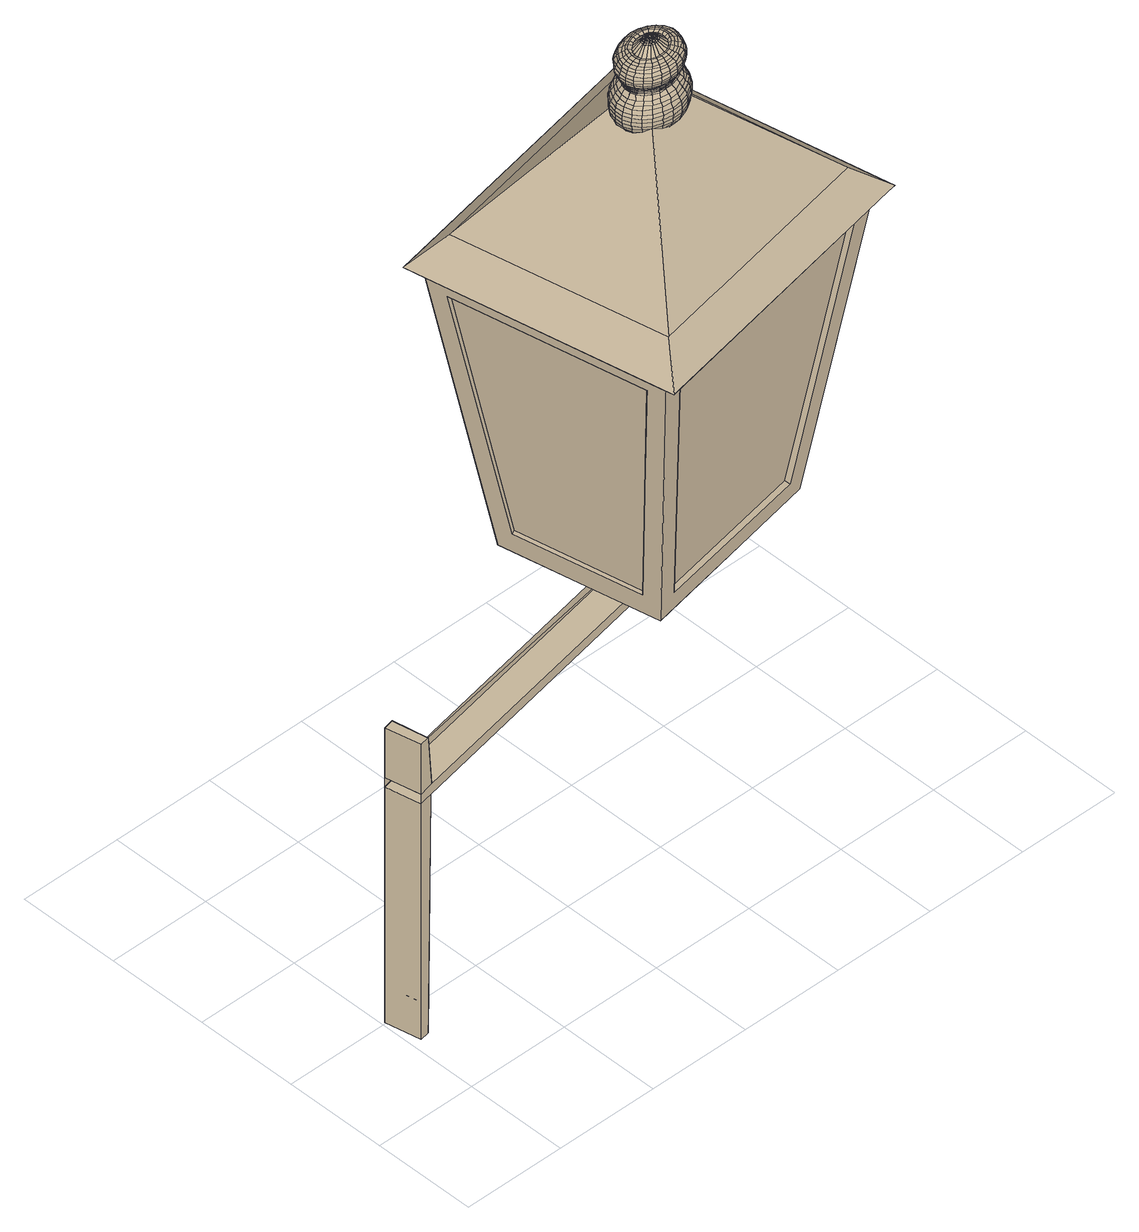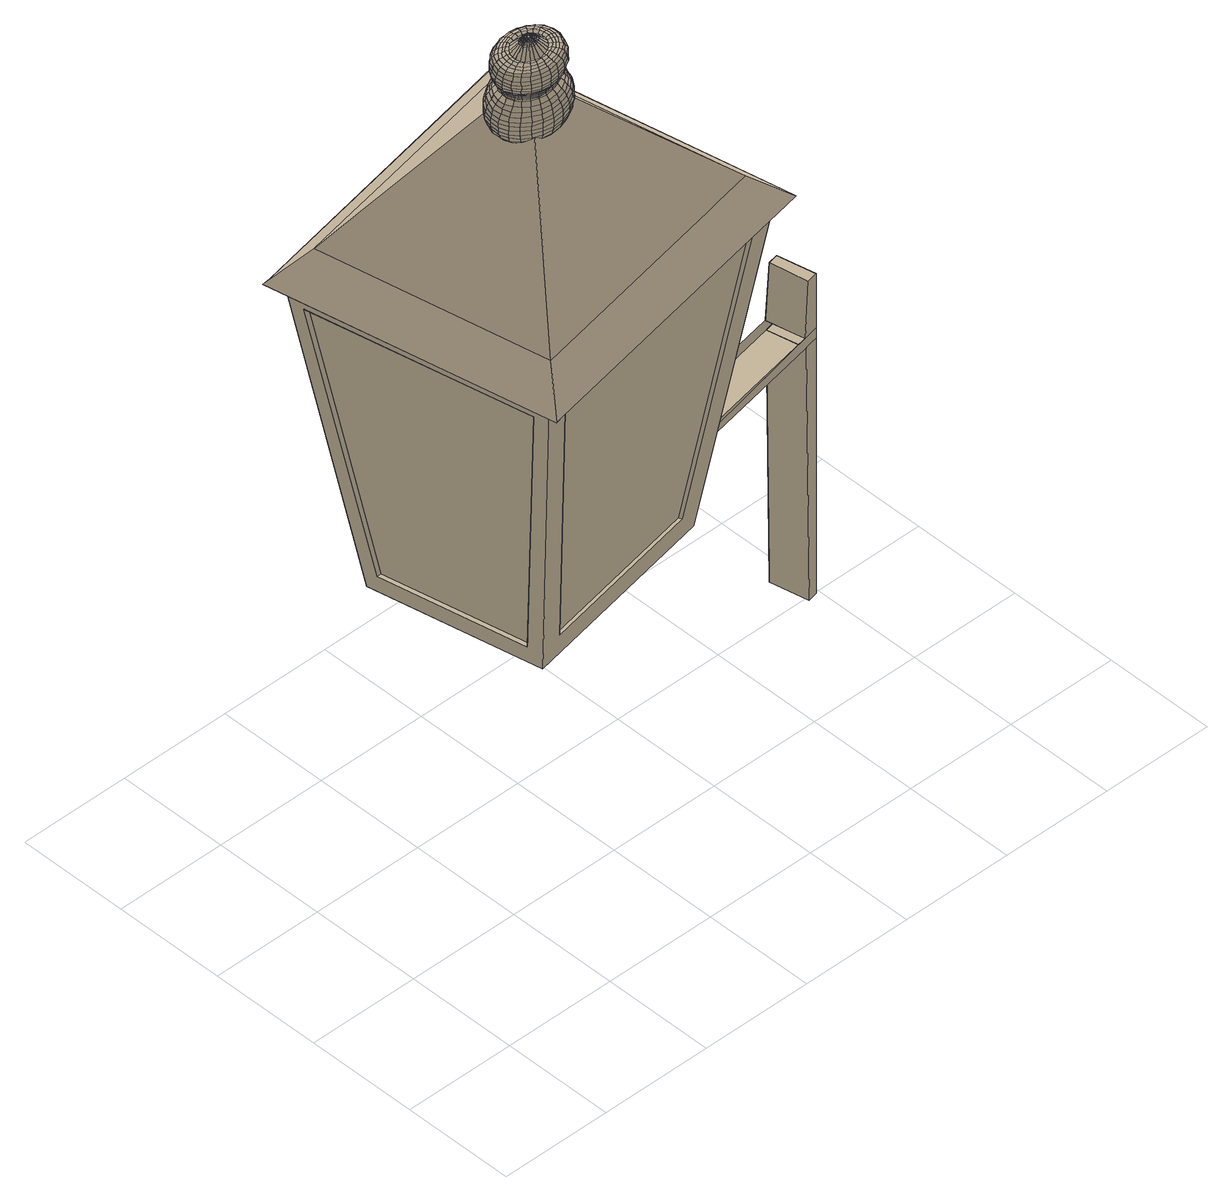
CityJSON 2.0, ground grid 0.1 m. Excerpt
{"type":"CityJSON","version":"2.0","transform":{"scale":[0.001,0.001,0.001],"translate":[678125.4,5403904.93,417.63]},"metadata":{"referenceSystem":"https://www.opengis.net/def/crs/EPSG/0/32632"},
"CityObjects":{
"building1":{"type":"Building","attributes":{"measuredHeight":13.19},"children":["building1-1"]},
"building1-1":{"type":"BuildingInstallation","attributes":{"@cityeditor:layer":"Unclassified.LoD3","paneMaterialClass":"Glass"},"parents":["building1"],"geometry":[{"type":"MultiSurface","lod":"3","boundaries":[[[0,1,2]],[[3,4,5,6]],[[7,8,9,10]],[[11,12,13,14]],[[15,16,17,18]],[[19,20,21,12]],[[0,22,23,1]],[[24,25,26,27]],[[28,29,30,31]],[[32,33,34,35]],[[21,36,12]],[[37,38,39,40]],[[41,42,29,28]],[[38,43,44,39]],[[45,46,47,48]],[[49,19,50]],[[51,52,53,54]],[[55,56,57,58]],[[59,60,50,61]],[[17,62,63,64]],[[65,66,67,68]],[[69,70,71,72]],[[73,74,75,76]],[[66,77,78,67]],[[79,80,81,82]],[[83,84,49]],[[85,86,87,88]],[[89,65,68,90]],[[87,91,92,93]],[[94,95,96]],[[97,98,99,100]],[[101,102,103,104]],[[105,106,107,102]],[[108,109,110,111]],[[63,112,113,114]],[[115,111,116,117]],[[116,105,102,101]],[[118,119,4,3]],[[120,121,122,98]],[[8,96,9]],[[123,124,125,70]],[[70,125,126,71]],[[127,128,65,89]],[[36,129,121,120]],[[62,130,112,63]],[[131,132,96,8]],[[13,120,98,97]],[[49,84,19]],[[1,60,2]],[[93,92,133,134]],[[135,76,131,136]],[[137,138,139,140]],[[111,110,105,116]],[[141,142,143,144]],[[48,47,145,146]],[[147,41,28,148]],[[140,139,149,150]],[[151,152,77,66]],[[114,113,74,73]],[[125,153,154,126]],[[82,81,155,156]],[[104,103,157,158]],[[80,159,160,81]],[[161,162,163,164]],[[158,157,165,142]],[[166,167,168,169]],[[170,93,134,171]],[[16,169,62,17]],[[172,89,90,173]],[[174,175,176,177]],[[178,156,166,179]],[[6,5,25,24]],[[180,181,182,183]],[[184,185,186,187]],[[188,189,190,94]],[[191,192,193,194]],[[195,196,197,198]],[[74,199,200,75]],[[201,202,203,204]],[[205,206,207,208]],[[209,210,211]],[[212,213,214,215]],[[216,217,218,219]],[[220,210,209]],[[221,205,208,222]],[[107,223,224,225]],[[226,227,228,229]],[[230,231,232,233]],[[234,235,236,237]],[[238,239,240,241]],[[242,243,244,245]],[[246,72,247,248,249]],[[250,251,195,252]],[[253,254,255,256]],[[257,71,126,109,108]],[[258,259,260,261]],[[262,263,264,265,266]],[[267,268,269,270]],[[157,271,272,165]],[[264,273,274,275,265]],[[81,160,258,155]],[[247,72,71,257,108,248]],[[129,276,277,121]],[[121,277,278,122]],[[231,279,280,232]],[[281,242,245,282]],[[283,284,285,286]],[[199,287,288,200]],[[160,289,259,258]],[[229,228,276,129]],[[290,291,292,206]],[[98,122,293,99]],[[294,295,296,297]],[[298,299,300]],[[124,301,302,125]],[[46,303,304,47]],[[164,163,305]],[[251,306,196,195]],[[259,307,308,260]],[[23,309,310,311]],[[312,313,227,226]],[[314,246,249,315,316]],[[317,212,215,318]],[[319,320,321,322]],[[155,258,261,167]],[[274,273,317,318,275]],[[83,311,323,84]],[[284,324,325,285]],[[109,326,327,110]],[[130,328,329,112]],[[78,330,331,301]],[[22,332,309,23]],[[333,334,335,287]],[[132,188,94,96]],[[326,204,336,327]],[[75,200,188,132]],[[103,225,271,157]],[[165,272,284,283]],[[261,260,337,338]],[[339,340,341,342]],[[113,343,199,74]],[[182,344,345,346]],[[347,348,273,264]],[[92,297,349,133]],[[338,337,350,328]],[[99,293,159,80]],[[20,226,229,21]],[[167,261,338,168]],[[286,285,294,91]],[[350,351,352,353]],[[30,342,354,355]],[[122,278,356,293]],[[29,339,342,30]],[[357,358,359,360]],[[353,352,334,333]],[[52,361,362,53]],[[363,364,365,175]],[[366,367,368,369]],[[328,350,353,329]],[[77,370,330,78]],[[371,372,373,374]],[[128,151,66,65]],[[91,294,297,92]],[[152,375,370,77]],[[285,325,295,294]],[[293,356,376,159]],[[189,377,378,190]],[[265,275,379,380]],[[327,336,381,106]],[[272,382,324,284]],[[343,333,287,199]],[[323,312,84]],[[190,378,383,384]],[[21,229,129,36]],[[225,224,385,271]],[[384,383,375,152]],[[386,387,388,389]],[[390,391,392,393]],[[380,379,394,181]],[[260,308,395,337]],[[301,331,396,302]],[[346,345,397,398]],[[289,399,307,259]],[[159,376,289,160]],[[387,400,401,388]],[[402,403,404,405]],[[302,153,125]],[[43,393,406,44]],[[398,397,407,408]],[[369,368,409]],[[373,410,403,402]],[[411,412,413,42]],[[175,365,414,176]],[[337,395,351,350]],[[53,362,303,415]],[[409,368,348,347]],[[397,416,417,407]],[[345,418,416,397]],[[389,388,364,363]],[[419,420,421,422]],[[288,423,377,189]],[[424,425,372,371]],[[426,402,405,427]],[[271,385,382,272]],[[302,396,153]],[[368,428,429,348]],[[415,303,46]],[[305,163,367,366]],[[430,361,52]],[[431,432,433,434]],[[435,436,437,438]],[[439,440,441,442]],[[323,313,312]],[[297,296,443,349]],[[372,444,410,373]],[[181,394,344,182]],[[444,445,446,410]],[[153,396,201,154]],[[408,407,387,386]],[[303,447,448,304]],[[275,318,449,379]],[[361,450,362]],[[311,310,313,323]],[[344,451,418,345]],[[47,304,452,145]],[[417,422,453,400]],[[447,454,436,448]],[[455,456,457,458]],[[44,406,459]],[[460,461,462,463]],[[404,464,465,466]],[[318,215,467,449]],[[413,434,340,339]],[[468,466,431,412]],[[469,470,471,472]],[[348,429,317,273]],[[473,474,430]],[[438,437,475,425]],[[476,474,473]],[[477,468,412,411]],[[162,478,479,163]],[[355,354,390,480]],[[106,381,223,107]],[[407,417,400,387]],[[463,462,481]],[[425,475,444,372]],[[342,341,482,354]],[[455,458,406]],[[422,421,483,453]],[[393,392,455,406]],[[448,436,435]],[[482,484,485,391]],[[463,481,429]],[[486,487,488,489]],[[472,471,490]],[[163,479,491,367]],[[434,433,492,340]],[[427,405,468,477]],[[379,449,493,394]],[[453,483,440,439]],[[494,470,469]],[[354,482,391,390]],[[304,448,435,452]],[[495,496,420,419]],[[450,447,303]],[[497,498,499,500]],[[412,431,434,413]],[[400,453,439,401]],[[478,501,502,479]],[[503,504,487,486]],[[505,506,507]],[[492,508,509,510]],[[410,446,511,403]],[[512,513,514,515]],[[340,492,510,341]],[[42,413,339,29]],[[430,474,361]],[[459,406,162,161]],[[452,435,438,516]],[[374,373,402,426]],[[517,518,519,520]],[[521,522,523,524]],[[215,214,525,467]],[[341,510,484,482]],[[509,526,504,503]],[[449,467,517,493]],[[450,490,454,447]],[[516,438,425,424]],[[362,450,303]],[[406,458,478,162]],[[364,527,521,365]],[[474,469,361]],[[511,528,529,464]],[[530,531,532,533]],[[457,534,535,501]],[[536,537,538,539]],[[367,491,428,368]],[[458,457,501,478]],[[394,493,451,344]],[[479,502,540,491]],[[541,542,531,530]],[[405,404,466,468]],[[388,401,527,364]],[[466,465,432,431]],[[515,514,498,497]],[[421,543,544,483]],[[287,335,423,288]],[[391,485,545,392]],[[546,547,548,549]],[[550,551,552,553]],[[307,554,555,308]],[[556,557,558,559]],[[560,561,562]],[[563,564,565,566]],[[567,568,569,570]],[[330,571,572,331]],[[568,573,574,569]],[[334,575,576,335]],[[577,578,579,580]],[[551,581,582,552]],[[583,141,144,584]],[[585,586,587,588]],[[308,555,589,395]],[[590,591,37,592]],[[582,593,594,595]],[[54,53,415,596]],[[597,598,557,556]],[[599,600,601,602]],[[603,604,591,590]],[[183,182,346,605]],[[606,607,608,571]],[[34,82,156,178]],[[561,51,609]],[[610,611,612,613]],[[575,614,603,576]],[[601,615,41,147]],[[616,27,617,618]],[[617,619,620,600]],[[335,576,621,423]],[[576,603,590,621]],[[622,568,567]],[[370,606,571,330]],[[588,587,623,624]],[[625,616,618,554]],[[203,626,627,628]],[[552,582,595,629]],[[628,627,630,631]],[[377,632,597,378]],[[613,612,633,634]],[[375,559,606,370]],[[598,40,557]],[[621,590,592,632]],[[624,623,635,636]],[[570,569,586,585]],[[395,589,577,351]],[[553,552,629,637]],[[638,610,613,639]],[[640,634,641,642]],[[559,558,607,606]],[[643,118,3,644]],[[589,602,578,577]],[[639,613,634,640]],[[557,40,645,558]],[[580,579,614,575]],[[635,646,616,625]],[[618,617,600,599]],[[351,577,580,352]],[[554,618,599,555]],[[631,630,610,638]],[[592,37,40,598]],[[569,574,643,586]],[[399,625,554,307]],[[571,608,647,572]],[[587,644,648,623]],[[644,3,6,648]],[[579,148,649,614]],[[646,24,27,616]],[[572,647,650,651]],[[651,652,653,202]],[[383,556,559,375]],[[555,599,602,589]],[[25,374,426,26]],[[632,592,598,597]],[[637,629,564,563]],[[332,560,309]],[[654,266,655,656]],[[652,150,657,653]],[[586,643,644,587]],[[636,635,625,399]],[[423,621,632,377]],[[648,6,24,646]],[[562,609,658]],[[614,649,604,603]],[[641,659,581,551]],[[656,655,180,660]],[[630,660,611,610]],[[627,656,660,630]],[[612,605,661,633]],[[650,140,150,652]],[[149,347,264,263]],[[332,476,560]],[[309,560,562]],[[352,580,575,334]],[[608,662,137,647]],[[658,609,622]],[[629,595,663,564]],[[607,664,662,608]],[[623,648,646,635]],[[663,174,177,665]],[[647,137,140,650]],[[642,641,551,550]],[[378,597,556,383]],[[666,54,596,573]],[[581,667,593,582]],[[611,183,605,612]],[[27,26,619,617]],[[668,73,76,135]],[[150,149,263,657]],[[659,669,667,581]],[[591,670,38,37]],[[664,671,672,662]],[[60,83,49,50]],[[660,180,183,611]],[[600,620,615,601]],[[633,661,669,659]],[[673,355,480,670]],[[558,645,664,607]],[[596,45,573]],[[622,666,573,568]],[[650,652,651]],[[609,51,54,666]],[[649,31,673,604]],[[669,408,386,667]],[[564,663,665,565]],[[620,477,411,615]],[[48,146,574]],[[674,675,676,677,678]],[[679,678,680,681],[682,683,684,685]],[[679,681,686,687]],[[310,658,622,313]],[[622,567,313]],[[295,637,563,296]],[[382,642,550,324]],[[381,631,638,223]],[[309,562,310]],[[227,567,570,228]],[[562,658,310]],[[688,689,690,691]],[[223,638,639,224]],[[296,563,566,443]],[[385,640,642,382]],[[224,639,640,385]],[[683,692,693,684]],[[694,695,243,242]],[[696,697,698,699]],[[700,701,697,696]],[[702,703,704,705]],[[324,550,553,325]],[[706,707,708,709]],[[336,628,631,381]],[[228,570,276]],[[313,567,227]],[[710,711,712,713]],[[704,703,712,711]],[[714,715,716,717]],[[718,256,231,230]],[[685,719,720,682]],[[719,693,692,720]],[[721,722,723,724]],[[697,701,725,698]],[[713,712,703,702]],[[726,184,187,727]],[[331,572,651,396]],[[728,725,701,700]],[[699,698,725,728]],[[729,730,731,732]],[[204,203,628,336]],[[325,553,637,295]],[[732,731,722,721]],[[733,734,735,736]],[[705,704,711,710]],[[252,195,198,737]],[[736,735,239,238]],[[738,739,740,715]],[[722,731,730,723]],[[741,322,234,742]],[[743,744,745,739]],[[746,267,270,747]],[[748,743,739,738]],[[682,720,692,683]],[[749,194,750,751]],[[396,651,202,201]],[[208,207,191,752]],[[753,237,754,746]],[[300,755,756]],[[684,693,719,685]],[[724,723,730,729]],[[754,267,746]],[[757,758,759,760]],[[761,762,763,764]],[[765,766,767,768]],[[769,657,263,262,266,654]],[[770,771,772,758]],[[773,222,762,761]],[[774,775,217,216]],[[219,218,771]],[[776,250,252,777]],[[751,750,778,779]],[[780,314,316,315,781]],[[771,218,319,772]],[[782,756,783]],[[784,290,206,205]],[[785,269,786,787,788,306]],[[282,245,253,789]],[[790,360,775,774]],[[791,792,281,547]],[[737,198,694,792]],[[793,726,794]],[[360,359,795,775]],[[772,319,322,741]],[[750,796,797,778]],[[798,756,793,799]],[[800,801,744,743]],[[727,187,801,800]],[[789,253,256,718]],[[802,803,747,250,776]],[[782,300,756]],[[716,784,205,221]],[[239,774,216,240]],[[202,653,804,626,203]],[[206,292,805,207]],[[806,753,746,807]],[[218,808,320,319]],[[809,810,770,811]],[[801,812,813,744]],[[739,745,814,740]],[[814,815,291,290]],[[222,208,752,762]],[[213,539,816,817,214]],[[207,805,192,191]],[[818,819,820,821]],[[787,786,780,781,788]],[[822,718,230,542]],[[754,823,268,267]],[[187,186,812,801]],[[211,824,184]],[[752,191,194,749]],[[300,299,220,209]],[[755,209,211,825]],[[824,185,184]],[[783,756,798]],[[775,795,826,217]],[[194,193,796,750]],[[217,826,808,218]],[[300,209,755]],[[154,201,204,326]],[[233,232,819,818]],[[256,255,279,231]],[[322,321,235,234]],[[745,827,815,814]],[[825,211,184,726]],[[245,244,254,253]],[[804,653,657,769,654,626]],[[778,797,358,357]],[[237,236,823,754]],[[740,814,290,784]],[[792,694,242,281]],[[126,154,326,109]],[[524,523,828,829,830,831,821,820,832,833,834,835,836,171,134,133,349,443,566,565,665,177,176,414]],[[744,813,827,745]],[[198,197,695,694]],[[501,535,837,502]],[[506,838,513,512]],[[839,840,461]],[[483,544,841,440]],[[456,842,534,457]],[[843,844,471]],[[481,462,213,212]],[[437,845,846,475]],[[451,520,495,418]],[[480,390,393,43]],[[429,481,212,317]],[[505,507,436]],[[847,822,542,541]],[[403,511,464,404]],[[848,849,850,851]],[[365,521,524,414]],[[485,486,489,545]],[[852,530,533,853]],[[416,419,422,417]],[[846,515,497,445]],[[476,494,474]],[[470,854,843,471]],[[432,848,851,433]],[[489,488,855,842]],[[493,517,520,451]],[[436,507,845,437]],[[475,846,445,444]],[[507,506,512,845]],[[472,490,450]],[[522,856,828,523]],[[467,525,518,517]],[[442,441,856,522]],[[401,439,442,527]],[[418,495,419,416]],[[491,540,460,428]],[[502,837,857,540]],[[837,858,859,857]],[[529,860,861,862]],[[863,844,506,505]],[[496,864,865,420]],[[545,489,842,456]],[[464,529,862,465]],[[484,503,486,485]],[[866,854,470]],[[544,847,541,841]],[[490,471,863,454]],[[520,519,496,495]],[[446,500,528,511]],[[535,867,868,837]],[[869,738,715,714]],[[866,870,854]],[[445,497,500,446]],[[871,768,733,526]],[[465,862,848,432]],[[241,240,810,809]],[[513,872,869,514]],[[547,281,282,548]],[[549,548,873,874]],[[441,852,853,856]],[[870,798,799,875]],[[454,863,505,436]],[[862,861,849,848]],[[840,876,537,536]],[[440,841,852,441]],[[763,749,751,766]],[[877,878,806,876]],[[461,840,536,462]],[[842,855,534]],[[540,857,461,460]],[[857,859,839,461]],[[841,541,530,852]],[[500,499,879,528]],[[494,469,474]],[[817,880,881,882]],[[534,855,867,535]],[[428,460,463,429]],[[514,869,714,498]],[[851,850,871,508]],[[392,545,456,455]],[[525,882,883,518]],[[462,536,539,213]],[[853,533,830,829]],[[527,442,522,521]],[[884,866,494]],[[868,858,837]],[[494,866,470]],[[361,469,472,450]],[[214,817,882,525]],[[885,791,547,546]],[[844,886,887,506]],[[845,512,515,846]],[[508,871,526,509]],[[518,883,888,519]],[[471,844,863]],[[510,509,503,484]],[[504,736,238,487]],[[868,760,858]],[[858,760,877,859]],[[533,532,831,830]],[[839,876,840]],[[886,889,890,887]],[[880,776,777,881]],[[888,885,546,864]],[[881,777,891,892]],[[893,270,269,785,306,251]],[[894,538,803,802,776,880]],[[526,733,736,504]],[[519,888,864,496]],[[887,838,506]],[[887,890,895,838]],[[767,779,896,734]],[[532,818,821,831]],[[433,851,508,492]],[[864,546,549,865]],[[768,767,734,733]],[[779,778,357,896]],[[866,783,798,870]],[[856,853,829,828]],[[882,881,892,883]],[[889,794,897,890]],[[897,727,800,898]],[[861,761,764,849]],[[528,879,860,529]],[[548,282,789,873]],[[874,873,822,847]],[[499,717,899,879]],[[898,800,743,748]],[[777,252,737,891]],[[838,895,872,513]],[[896,357,360,790]],[[735,790,774,239]],[[875,799,889,886]],[[867,757,760,868]],[[764,763,766,765]],[[543,874,847,544]],[[807,746,747,803]],[[825,726,793]],[[762,752,749,763]],[[843,875,886,844]],[[717,716,221,899]],[[879,899,773,860]],[[816,539,538,894,880,817]],[[232,280,900,819]],[[855,811,757,867]],[[883,892,885,888]],[[865,549,874,543]],[[878,742,753,806]],[[498,714,717,499]],[[487,238,241,488]],[[488,241,809,855]],[[809,811,855]],[[892,891,791,885]],[[531,233,818,532]],[[860,773,761,861]],[[849,764,765,850]],[[884,782,783,866]],[[715,740,784,716]],[[734,896,790,735]],[[895,898,748,872]],[[420,865,543,421]],[[850,765,768,871]],[[859,877,876,839]],[[766,751,779,767]],[[872,748,738,869]],[[747,270,893,251,250]],[[537,807,803,538]],[[781,315,689,688]],[[901,902,903,904]],[[905,903,906,907]],[[908,909,910,911]],[[756,755,825,793]],[[873,789,718,822]],[[819,900,832,820]],[[912,913,914,915]],[[916,917,707,706]],[[918,919,909,908]],[[210,920,921,922]],[[923,924,925]],[[356,624,636,376]],[[220,920,210]],[[926,927,928,929]],[[930,931,917,916]],[[915,914,932,933]],[[758,772,741,759]],[[931,15,18,917]],[[240,216,219,810]],[[934,935,314,780]],[[542,230,233,531]],[[925,924,935,934]],[[936,937,835,834]],[[938,939,931,930]],[[742,234,237,753]],[[917,18,940,707]],[[277,585,588,278]],[[794,726,727,897]],[[810,219,771,770]],[[941,942,937,936]],[[876,806,807,537]],[[854,870,875,843]],[[811,770,758,757]],[[799,793,889]],[[943,944,945,946]],[[760,759,878,877]],[[759,741,742,878]],[[298,0,2,299]],[[782,298,300]],[[891,737,792,791]],[[899,221,222,773]],[[299,2,920,220]],[[890,897,898,895]],[[793,794,889]],[[939,947,15,931]],[[948,949,902,901]],[[907,906,924,923]],[[278,588,624,356]],[[950,951,944,943]],[[952,953,927,926]],[[946,945,954,955]],[[708,956,951,950]],[[933,932,957,958]],[[959,960,961,962]],[[254,963,964,255]],[[965,966,967,968]],[[969,970,971,972,675,674]],[[315,249,973,689]],[[951,668,135,944]],[[945,136,7,954]],[[974,966,965,975]],[[674,678,679,687],[724,729,732,721]],[[974,975,976,977]],[[944,135,136,945]],[[975,972,971,976]],[[2,59,920]],[[978,979,980,942]],[[975,965,676,675,972]],[[981,982,947,939]],[[680,969,686,681],[710,713,702,705]],[[921,61,953]],[[967,977,976,968]],[[674,687,686,969],[699,728,700,696]],[[690,983,55,984]],[[942,980,985,937]],[[332,22,0,298,782,884,494,476]],[[920,59,61,921]],[[967,966,974,977]],[[914,986,583,932]],[[987,988,32,989]],[[954,7,10,949]],[[919,990,991,909]],[[906,173,992,924]],[[949,10,993,902]],[[280,994,995,900]],[[984,55,58,913]],[[320,996,997,321]],[[210,922,211]],[[903,172,173,906]],[[998,999,935]],[[909,991,1000,910]],[[953,61,1001,927]],[[913,58,986,914]],[[940,64,1002,956]],[[268,1003,786,269]],[[928,1004,990,919]],[[956,1002,668,951]],[[900,995,833,832]],[[1005,35,982,981]],[[989,32,35,1005]],[[924,992,998,935]],[[910,1000,988,987]],[[1006,950,943,1007]],[[255,964,1008,279]],[[813,908,911,827]],[[927,1001,1004,928]],[[996,901,904,997]],[[935,999,246,314]],[[795,1007,1009,826]],[[1010,907,923,1011]],[[1012,688,691,1013]],[[695,1014,1015,243]],[[193,930,916,796]],[[788,781,688,1012]],[[279,1008,994,280]],[[1016,934,1003]],[[306,788,1012,196]],[[994,941,936,995]],[[812,918,908,813]],[[932,583,584,957]],[[797,706,709,358]],[[1017,915,933,963]],[[236,1011,1016,823]],[[815,1018,1019,291]],[[186,929,918,812]],[[805,1020,938,192]],[[1007,943,946,1009]],[[1021,948,901,996]],[[192,938,930,193]],[[827,911,1018,815]],[[904,905,997]],[[196,1012,1013,197]],[[957,584,979,978]],[[922,921,953,952]],[[923,925,1011]],[[955,948,1021]],[[709,708,950,1006]],[[997,905,907,1010]],[[359,1006,1007,795]],[[244,1017,963,254]],[[291,1019,1022,292]],[[185,926,929,186]],[[808,1021,996,320]],[[1008,1023,941,994]],[[243,1015,1017,244]],[[235,1010,1011,236]],[[929,928,919,918]],[[1014,1024,912,1015]],[[963,933,958,964]],[[824,952,926,185]],[[1022,1005,981,1020]],[[276,570,585,277]],[[691,690,984,1024]],[[211,922,952,824]],[[955,954,949,948]],[[823,1016,1003,268]],[[1020,981,939,938]],[[707,940,956,708]],[[1023,978,942,941]],[[964,958,1023,1008]],[[1024,984,913,912]],[[1009,946,955,1021]],[[358,709,1006,359]],[[1019,989,1005,1022]],[[376,636,399,289]],[[1015,912,915,1017]],[[1011,925,934,1016]],[[1013,691,1024,1014]],[[826,1009,1021,808]],[[321,997,1010,235]],[[292,1022,1020,805]],[[1003,934,780,786]],[[995,936,834,833]],[[958,957,978,1023]],[[796,916,706,797]],[[1018,987,989,1019]],[[904,903,905]],[[911,910,987,1018]],[[197,1013,1014,695]],[[1025,1026,1027,1028]],[[968,976,971,970,1029]],[[1028,1027,1030,1031]],[[1032,1033,1034,1035]],[[1036,1032,1035,1037]],[[678,677,1038,680]],[[1039,1025,1026,1040]],[[1034,1033,1041,1042]],[[680,1038,1029,970,969]],[[1031,1030,1040,1039]],[[1029,1038,677,676,965,968]],[[1036,1032,1033,1041]],[[1039,1031,1028,1025]],[[1042,1041,1036,1037]],[[1035,1034,1042,1037]],[[1030,1027,1026,1040]],[[169,168,130,62]],[[248,108,111,115]],[[983,117,56,55]],[[35,34,178,982]],[[1043,19,12,11]],[[145,452,516,119]],[[10,9,127,993]],[[12,36,120,13]],[[143,283,286,86]],[[992,1044,69,998]],[[1001,1043,11,1004]],[[993,127,89,172]],[[9,96,128,127]],[[1045,158,142,141]],[[67,78,301,124]],[[64,63,114,1002]],[[990,11,14,991]],[[50,19,1043]],[[156,155,167,166]],[[88,87,93,170]],[[84,20,19]],[[1,311,83]],[[998,69,999]],[[1002,114,73,668]],[[329,353,333,343]],[[1000,1046,1047,988]],[[57,104,158,1045]],[[117,116,101,56]],[[23,311,1]],[[76,75,132,131]],[[142,165,283,143]],[[100,99,80,79]],[[95,384,152,151]],[[1044,123,70,69]],[[86,286,91,87]],[[56,101,104,57]],[[200,288,189,188]],[[102,107,225,103]],[[68,67,124,123]],[[96,95,151,128]],[[94,190,384,95]],[[168,338,328,130]],[[999,69,72,246]],[[84,312,226,20]],[[61,50,1043,1001]],[[5,371,374,25]],[[33,79,82,34]],[[1046,97,100,1047]],[[947,179,16,15]],[[14,13,97,1046]],[[90,68,123,1044]],[[164,305,671]],[[584,144,85,979]],[[626,654,656,627]],[[148,28,31,649]],[[112,329,343,113]],[[574,146,118,643]],[[560,473,430,561]],[[573,45,48,574]],[[982,178,179,947]],[[40,39,1048,645]],[[578,147,148,579]],[[249,248,115,973]],[[615,411,42,41]],[[562,561,609]],[[661,398,408,669]],[[596,415,46,45]],[[988,1047,33,32]],[[58,57,1045,986]],[[671,305,366,672]],[[476,473,560]],[[991,14,1046,1000]],[[26,426,427,619]],[[609,666,622]],[[602,601,147,578]],[[634,633,659,641]],[[138,409,347,139]],[[1,83,60]],[[645,1048,671,664]],[[595,594,174,663]],[[980,88,170,985]],[[146,145,119,118]],[[973,115,117,983]],[[619,427,477,620]],[[1048,161,164,671]],[[4,424,371,5]],[[110,327,106,105]],[[136,131,8,7]],[[670,480,43,38]],[[31,30,355,673]],[[689,973,983,690]],[[144,143,86,85]],[[594,363,175,174]],[[667,386,389,593]],[[605,346,398,661]],[[39,459,161,1048]],[[119,516,424,4]],[[593,389,363,594]],[[173,90,1044,992]],[[266,265,380,655]],[[369,409,138]],[[2,60,59]],[[18,17,64,940]],[[561,430,52,51]],[[655,380,181,180]],[[986,1045,141,583]],[[1047,100,79,33]],[[985,170,171,836]],[[604,673,670,591]],[[179,166,169,16]],[[902,993,172,903]],[[139,347,149]],[[672,366,369,138]],[[937,985,836,835]],[[44,459,39]],[[662,672,138,137]],[[1004,11,990]],[[979,85,88,980]],[[1049,1050,1051,1052,1053]],[[1054,1055,1056,1057,1058,1059,1060,1061]],[[1052,1051,1061,1060]],[[1062,1063,1064,1065,1066]],[[1067,1068,1069,1031,1039,1036,1032]],[[1070,1071,1063,1062]],[[1072,1073,1074,1075]],[[1076,1077,1078]],[[1076,1079,1077]],[[1080,1081,1082,1083]],[[1084,1085,1086,1087,1088,1089,1090]],[[1091,1092,1093,1094]],[[1094,1093,1095,1096]],[[1097,1098,1099,1100,1101]],[[1099,1098,1076,1078]],[[1102,1097,1101,1103]],[[1077,1079,1073,1072]],[[1083,1082,1085,1084,1090]],[[1075,1104,1105]],[[1104,1075,1074]],[[1096,1095,1106,1107]],[[1025,1108,1033,1041]],[[1059,1058,1025,1028,1109]],[[1110,1111,1112,1113]],[[1105,1104,1092,1091]],[[1055,1102,1103,1056]],[[1087,1086,1111,1110]],[[1107,1106,1081,1080]],[[1058,1057,1108,1025]],[[1069,1068,1113,1112,1114,1115,1116]],[[1116,1115,1071,1070,1117]],[[1065,1064,1118,1119]],[[1119,1118,1050,1049]],[[1120,1121,1122,1123,1124,1125,1126,1127,1128,1067,1032,1033,1108]],[[1079,1076,1098,1097,1102,1055,1054,1061,1051,1050,1118,1064,1063,1071,1115,1114,1112,1111,1086,1085,1082,1081,1106,1095,1093,1092,1104,1074,1073],[1129,1130,1131,1132,1133,1134,1135,1136,1137,1138,1139,1140,1141,1142,1143,1144,1145,1146,1147,1148,1149,1150,1151,1152]],[[1153,1110,1113,1068]],[[1153,1056,1103]],[[1103,1101,1100,1153]],[[1154,1155,1156,1153]],[[1157,1154,1153]],[[1153,1100,1099,1078]],[[1153,1078,1077,1072,1075]],[[1075,1105,1091,1153]],[[1094,1096,1107,1153]],[[1153,1091,1094]],[[1153,1107,1080]],[[1080,1083,1153]],[[1087,1110,1153]],[[1088,1087,1153]],[[1089,1088,1153]],[[1153,1156,1158]],[[1057,1056,1153]],[[1153,1158,1057]],[[1153,1083,1090]],[[1090,1089,1153]],[[1125,1124,1153]],[[1126,1125,1153]],[[1127,1126,1153]],[[1128,1127,1153]],[[1068,1067,1128,1153]],[[1159,1157,1153]],[[1160,1161,1159,1153]],[[1153,1124,1123]],[[1153,1123,1122]],[[1153,1122,1121]],[[1121,1120,1153]],[[1162,1160,1153]]]}]}
},
"vertices":[
[343,158,786],[343,159,786],[342,158,786],[360,160,776],[360,157,776],[363,157,777],[363,161,777],[327,173,752],[333,176,752],[334,176,752],[328,173,752],[340,161,784],[341,162,784],[341,163,783],[339,162,783],[318,171,769],[324,176,769],[324,177,766],[318,171,766],[342,161,785],[343,162,785],[343,162,784],[344,158,786],[344,159,786],[366,162,776],[366,157,776],[369,157,775],[369,162,775],[377,156,763],[375,150,763],[374,150,760],[376,156,760],[326,167,776],[330,171,776],[328,172,775],[324,168,775],[343,163,784],[371,162,753],[371,157,753],[370,157,752],[370,162,752],[376,156,766],[374,150,766],[369,151,753],[369,151,752],[350,158,785],[350,157,785],[350,157,784],[350,158,784],[342,160,785],[341,160,785],[348,158,786],[348,157,786],[348,157,785],[348,158,785],[321,179,733],[329,183,733],[329,184,730],[321,179,730],[341,159,786],[342,159,786],[340,159,785],[331,181,766],[331,181,763],[323,177,763],[340,177,750],[347,178,750],[347,178,749],[340,177,749],[334,176,747],[340,178,747],[340,178,746],[333,176,746],[331,180,757],[339,182,757],[340,181,755],[332,178,755],[353,177,750],[353,177,749],[335,173,776],[341,175,776],[340,177,775],[334,176,775],[343,160,786],[343,161,785],[330,182,714],[339,185,714],[339,183,711],[331,181,711],[334,175,750],[334,175,749],[348,184,711],[347,182,708],[339,181,708],[347,179,752],[347,178,752],[340,178,752],[337,169,776],[341,170,776],[341,173,777],[336,171,777],[338,186,733],[348,187,733],[348,188,730],[338,187,730],[348,186,737],[357,185,737],[357,186,733],[339,181,743],[347,182,743],[347,184,740],[339,183,740],[339,183,763],[339,183,760],[331,180,760],[331,181,740],[339,185,737],[330,182,737],[352,159,783],[352,157,783],[343,164,783],[345,164,783],[346,171,776],[340,177,748],[347,178,748],[347,178,747],[347,179,746],[334,176,751],[340,178,751],[345,163,784],[339,183,766],[333,177,753],[340,179,753],[347,179,706],[340,179,706],[326,175,755],[327,173,753],[369,162,748],[369,157,748],[369,157,747],[369,162,747],[329,184,722],[338,187,722],[338,186,718],[329,183,718],[351,157,784],[351,159,784],[376,163,766],[376,163,763],[370,157,747],[370,162,747],[347,178,751],[353,177,751],[353,178,747],[354,178,746],[340,179,774],[333,177,774],[348,188,726],[338,187,726],[346,176,776],[347,178,775],[368,151,751],[365,146,751],[364,146,750],[368,151,750],[348,188,722],[332,179,772],[339,181,772],[339,182,769],[331,180,769],[332,179,708],[333,177,706],[328,172,750],[328,172,749],[374,157,708],[372,150,708],[369,151,706],[371,157,706],[326,174,774],[325,175,772],[379,156,737],[376,149,737],[378,149,733],[380,156,733],[339,155,785],[338,156,785],[338,156,784],[338,155,784],[347,179,753],[354,178,753],[354,178,752],[317,145,772],[314,151,772],[313,151,769],[315,145,769],[314,144,740],[312,151,740],[310,151,737],[312,144,737],[347,183,757],[347,181,755],[360,176,746],[365,172,746],[367,174,743],[362,178,743],[324,143,775],[321,147,775],[318,146,774],[322,141,774],[341,156,786],[340,157,786],[340,156,785],[355,138,746],[348,136,746],[349,133,743],[356,136,743],[323,142,753],[319,147,753],[320,147,752],[323,142,752],[341,157,786],[329,139,775],[328,138,774],[365,183,733],[366,183,730],[357,186,730],[345,162,785],[346,162,785],[346,162,784],[345,162,784],[317,138,714],[312,144,714],[314,144,711],[319,139,711],[321,147,749],[319,152,749],[319,152,748],[321,147,748],[333,134,755],[327,137,755],[328,138,753],[334,136,753],[310,143,730],[307,150,730],[307,150,726],[310,143,726],[327,173,746],[333,177,746],[332,179,743],[325,175,743],[321,140,743],[317,145,743],[319,139,740],[310,143,722],[307,150,722],[308,150,718],[311,143,718],[340,179,746],[347,180,774],[354,179,774],[355,181,772],[347,182,772],[371,157,746],[370,157,746],[369,151,746],[372,150,743],[374,157,743],[320,147,747],[318,152,747],[318,152,746],[320,147,746],[358,187,726],[357,186,722],[365,146,746],[366,146,746],[368,144,743],[347,163,784],[347,164,783],[350,170,776],[310,151,714],[312,151,711],[315,136,730],[315,136,726],[348,187,718],[357,186,718],[357,185,714],[348,186,714],[355,182,757],[355,180,755],[353,177,775],[323,148,776],[322,153,776],[319,152,775],[346,173,777],[356,183,711],[363,180,711],[362,178,708],[355,181,708],[343,157,786],[342,157,786],[342,156,786],[353,177,748],[353,177,747],[349,156,785],[350,156,784],[367,151,750],[314,151,743],[360,177,774],[362,178,772],[345,159,786],[345,160,786],[344,160,786],[345,161,785],[346,161,785],[323,169,746],[320,170,743],[322,169,746],[361,141,746],[363,139,743],[321,147,751],[319,152,751],[319,152,750],[321,147,750],[344,161,785],[365,183,718],[364,181,714],[355,181,743],[356,183,740],[347,184,766],[348,184,763],[359,175,749],[359,175,748],[345,158,786],[356,183,760],[363,180,760],[362,179,757],[363,180,740],[355,182,769],[347,183,769],[370,143,763],[365,138,763],[364,138,760],[370,143,760],[347,184,760],[373,142,733],[374,141,730],[379,149,730],[368,151,747],[365,146,747],[354,178,706],[356,183,766],[363,180,766],[363,180,763],[356,183,763],[369,144,757],[373,150,757],[351,173,777],[315,145,760],[312,151,760],[313,151,757],[316,145,757],[347,156,786],[348,156,785],[374,150,711],[370,143,711],[368,144,708],[367,151,749],[364,146,749],[364,146,748],[367,151,748],[359,175,750],[362,153,777],[360,149,777],[362,148,776],[365,152,776],[359,175,751],[352,175,776],[360,176,753],[360,176,752],[370,143,740],[374,150,740],[364,181,737],[366,183,722],[359,175,752],[353,178,752],[366,183,726],[378,149,718],[373,142,718],[372,142,714],[376,149,714],[368,145,755],[362,140,755],[361,141,753],[366,146,753],[372,142,737],[363,179,769],[359,175,747],[374,141,726],[379,148,726],[359,175,775],[367,136,718],[366,137,714],[364,146,775],[360,142,775],[362,141,774],[367,145,774],[365,146,752],[374,141,722],[379,148,722],[368,151,748],[358,144,776],[373,150,769],[370,144,769],[370,143,766],[366,146,706],[349,157,785],[368,135,726],[367,135,722],[367,135,730],[359,130,726],[350,127,726],[350,127,722],[359,130,722],[361,178,755],[359,153,776],[357,150,776],[368,151,775],[370,151,774],[360,142,748],[360,142,747],[347,157,786],[364,138,769],[357,134,769],[357,134,766],[364,138,766],[350,154,784],[348,153,784],[349,152,783],[351,154,783],[358,132,714],[349,129,714],[349,131,711],[357,134,711],[360,176,706],[356,146,777],[352,143,777],[353,141,776],[349,155,785],[349,154,784],[364,138,740],[348,155,785],[367,136,733],[351,156,784],[359,131,718],[348,154,785],[361,141,752],[355,138,752],[355,139,752],[360,142,752],[368,151,752],[354,139,748],[348,137,748],[348,137,747],[354,139,747],[355,137,774],[356,136,772],[363,139,772],[357,134,740],[368,144,772],[346,155,786],[345,155,786],[346,154,785],[347,155,785],[346,157,786],[346,156,786],[354,147,776],[345,157,786],[372,150,772],[360,142,751],[360,142,750],[371,150,755],[355,139,747],[363,139,757],[350,128,718],[357,135,757],[356,136,755],[349,134,755],[341,133,755],[341,135,753],[348,136,753],[347,154,785],[360,142,749],[357,134,763],[366,137,737],[345,156,786],[359,130,730],[350,127,730],[347,142,777],[342,141,777],[342,139,776],[347,139,776],[354,139,751],[354,139,750],[349,132,757],[341,132,757],[347,153,784],[345,152,784],[347,152,784],[349,131,763],[349,131,760],[357,134,760],[354,139,775],[345,151,783],[343,150,783],[342,144,776],[347,144,776],[352,155,783],[358,132,737],[349,129,737],[350,128,733],[359,131,733],[363,139,708],[356,136,708],[355,138,706],[361,141,706],[349,131,740],[341,131,760],[364,138,711],[348,137,775],[348,135,774],[332,132,711],[325,134,711],[326,136,708],[333,134,708],[348,137,752],[348,137,751],[341,136,747],[335,137,747],[335,136,746],[341,136,746],[354,139,749],[332,130,714],[324,133,714],[340,127,722],[340,127,718],[355,138,753],[331,128,730],[322,131,730],[322,131,726],[330,128,726],[372,178,718],[377,171,718],[376,171,714],[371,177,714],[366,173,774],[367,174,772],[364,172,752],[368,167,752],[367,167,751],[364,172,751],[346,158,786],[347,158,786],[346,159,786],[367,174,708],[371,169,708],[369,168,706],[365,172,706],[347,161,785],[348,160,785],[349,161,784],[348,162,784],[364,171,749],[364,171,748],[349,159,785],[350,160,784],[369,175,760],[368,175,757],[369,176,766],[374,170,766],[374,170,763],[369,176,763],[380,164,718],[378,164,714],[321,179,722],[321,179,718],[349,163,783],[350,162,783],[357,167,776],[354,169,776],[369,175,769],[371,169,755],[373,163,755],[369,168,753],[379,156,714],[376,156,711],[376,163,711],[349,158,785],[365,172,752],[368,168,752],[371,169,772],[374,163,772],[375,163,769],[373,170,769],[372,169,757],[375,163,757],[381,156,730],[364,171,750],[367,167,750],[367,167,749],[347,159,786],[377,171,733],[380,164,733],[381,164,730],[378,172,730],[373,170,760],[375,157,769],[367,167,775],[372,163,774],[370,168,774],[372,157,774],[374,157,772],[367,174,755],[347,160,785],[359,168,777],[356,171,777],[364,172,775],[371,169,743],[374,170,740],[369,176,740],[374,170,711],[376,171,737],[371,177,737],[365,172,753],[381,164,726],[378,172,726],[362,170,776],[357,173,776],[369,176,711],[372,178,733],[373,178,730],[373,178,726],[378,172,722],[373,178,722],[352,160,783],[359,164,776],[369,162,751],[365,166,776],[367,167,748],[362,165,777],[376,163,760],[367,167,747],[364,172,747],[368,167,747],[368,168,746],[374,163,743],[376,156,740],[376,163,740],[370,162,746],[346,160,786],[381,164,722],[378,164,737],[381,156,726],[369,162,749],[374,163,708],[369,162,750],[371,162,706],[348,159,785],[380,156,718],[325,176,757],[381,156,722],[373,157,755],[369,157,750],[369,157,749],[375,157,757],[503,69,588],[506,57,588],[220,1,588],[217,14,588],[226,16,588],[265,63,283],[182,245,588],[235,215,283],[225,37,566],[259,77,305],[235,199,305],[189,224,566],[420,251,283],[450,99,283],[314,165,740],[318,171,740],[316,172,737],[312,165,737],[262,78,306],[238,200,306],[311,143,733],[308,150,733],[425,240,300],[421,239,300],[446,110,300],[450,110,300],[459,282,571],[455,281,572],[206,246,567],[207,243,568],[253,218,304],[252,221,304],[311,158,763],[313,165,763],[314,165,760],[312,158,760],[402,250,304],[403,247,304],[436,288,568],[436,291,567],[337,142,777],[333,144,777],[331,141,776],[336,140,776],[316,137,718],[193,225,566],[229,38,566],[481,68,569],[480,73,570],[433,98,303],[434,93,302],[494,84,572],[340,154,785],[339,154,784],[498,84,571],[281,64,302],[280,69,303],[246,27,570],[247,22,569],[332,132,760],[325,135,760],[326,136,757],[333,133,757],[317,138,737],[334,146,776],[331,148,776],[329,146,777],[324,143,750],[325,143,749],[338,153,783],[336,154,783],[329,151,776],[324,143,747],[323,142,746],[339,151,783],[319,139,769],[314,144,766],[319,139,766],[321,140,772],[324,143,748],[321,147,747],[341,155,786],[342,155,786],[335,137,751],[329,139,751],[329,140,750],[335,137,750],[333,134,772],[326,136,772],[325,135,769],[333,132,769],[332,132,766],[325,134,766],[325,134,763],[332,131,763],[371,162,746],[329,139,752],[324,143,752],[324,143,751],[334,135,774],[321,141,755],[317,146,755],[326,136,743],[325,134,740],[314,144,763],[319,139,763],[319,163,746],[316,164,743],[343,156,786],[343,155,786],[327,145,776],[317,152,746],[318,158,746],[317,158,746],[314,158,743],[315,136,722],[320,140,757],[323,132,733],[316,137,733],[341,154,785],[341,153,785],[315,152,755],[312,151,766],[312,151,763],[343,154,786],[342,154,785],[339,153,784],[338,154,784],[328,138,746],[328,139,746],[369,168,746],[316,152,774],[329,140,748],[329,139,747],[318,152,752],[335,136,752],[328,139,752],[335,137,752],[337,156,784],[336,156,783],[326,150,777],[325,153,777],[341,135,746],[341,133,743],[321,140,708],[317,145,708],[319,147,706],[323,142,706],[323,132,718],[319,152,747],[339,156,785],[341,155,785],[317,152,753],[328,154,776],[348,136,706],[341,135,706],[334,136,706],[328,138,706],[317,152,706],[317,158,706],[319,163,706],[322,169,706],[327,173,706],[348,137,750],[343,151,784],[341,137,748],[341,136,748],[340,129,714],[348,136,752],[345,154,785],[345,153,785],[347,151,783],[351,145,776],[331,129,718],[349,132,769],[341,131,769],[341,131,766],[349,131,766],[341,130,711],[341,133,708],[345,154,786],[341,136,752],[349,133,708],[348,137,749],[341,137,750],[341,137,749],[341,134,774],[341,133,772],[349,133,772],[346,153,785],[340,127,730],[340,126,726],[344,155,786],[341,136,751],[341,136,750],[338,144,776],[344,154,786],[341,130,763],[341,151,783],[322,131,722],[331,128,722],[344,154,785],[335,137,748],[335,137,749],[329,140,749],[341,136,775],[333,134,743],[332,132,740],[341,130,740],[340,129,737],[344,156,786],[331,129,733],[343,153,785],[343,152,784],[340,127,733],[342,153,785],[342,152,784],[324,133,737],[332,130,737],[319,147,746],[334,136,746],[341,152,784],[319,139,760],[340,153,784],[340,152,784],[335,137,775],[314,151,708],[320,163,751],[323,168,751],[324,168,750],[320,163,750],[321,163,750],[324,168,749],[321,163,749],[336,157,783],[336,159,783],[329,161,776],[328,158,776],[309,166,730],[314,173,730],[314,173,726],[309,166,726],[312,158,766],[314,165,766],[337,157,784],[337,159,784],[341,158,786],[340,158,785],[340,157,785],[321,163,748],[324,168,748],[320,163,748],[338,157,785],[339,159,785],[338,159,784],[338,157,784],[313,158,769],[315,165,769],[314,173,722],[309,166,722],[320,163,747],[323,168,747],[316,164,708],[320,170,708],[314,158,772],[316,164,772],[318,171,763],[314,165,711],[318,171,711],[317,164,755],[320,170,755],[322,169,753],[319,163,753],[320,170,772],[320,163,752],[323,168,752],[315,164,757],[319,171,757],[339,157,785],[339,158,785],[323,169,752],[319,163,752],[318,171,760],[315,173,718],[310,166,718],[16,73,34],[9,72,39],[4,98,39],[11,99,34],[307,158,722],[308,158,718],[243,31,615],[330,142,730],[326,166,730],[203,236,615],[459,298,588],[457,310,588],[465,312,588],[514,58,588],[324,177,740],[359,147,730],[481,77,615],[442,282,615],[354,172,730],[316,172,714],[322,178,714],[324,177,711],[318,164,774],[321,169,774],[322,178,737],[315,173,733],[325,175,708],[320,180,726],[326,162,777],[328,166,777],[323,162,776],[338,160,784],[337,161,783],[328,172,748],[328,172,751],[312,158,711],[314,158,708],[319,158,751],[319,158,750],[328,172,747],[328,173,747],[331,164,776],[339,160,785],[324,176,760],[318,158,747],[339,160,784],[320,163,775],[313,158,757],[315,158,755],[309,158,714],[317,158,753],[319,158,749],[319,158,748],[312,158,740],[309,158,737],[308,158,733],[307,158,730],[319,158,747],[307,158,726],[325,158,777],[322,158,776],[316,158,774],[318,158,752],[319,158,775],[312,165,714],[310,166,733],[3,101,257],[3,101,309],[13,103,309],[17,104,257],[171,255,588],[19,69,309],[24,70,257],[23,70,247],[16,104,247],[12,103,0],[19,69,0],[10,67,247],[10,67,0],[173,243,588],[10,67,257],[10,67,309],[3,101,247],[3,101,0],[340,161,785],[334,175,748],[329,184,726],[334,167,776],[332,169,777],[369,157,751],[335,154,257],[335,154,283],[337,159,283],[337,159,257],[336,156,257],[343,167,283],[344,168,283],[344,168,246],[343,167,246],[343,167,247],[343,167,257],[340,164,257],[340,164,283],[341,139,257],[341,139,283],[337,143,283],[337,143,257],[339,141,257],[350,133,247],[352,133,247],[352,133,257],[345,136,257],[345,136,283],[375,171,246],[375,171,283],[379,168,283],[379,168,246],[369,173,283],[371,172,246],[369,173,246],[371,172,283],[380,142,246],[380,142,283],[376,138,283],[376,138,246],[375,138,257],[375,138,283],[370,135,283],[370,135,246],[373,137,246],[374,137,246],[375,138,246],[383,163,246],[383,163,283],[385,158,283],[385,158,246],[385,153,283],[385,153,246],[356,173,283],[363,174,283],[363,174,246],[360,173,246],[356,173,246],[350,171,283],[350,171,246],[380,167,283],[380,167,246],[383,147,283],[383,147,246],[334,165,247],[334,165,257],[364,133,246],[364,133,283],[357,133,283],[357,133,247],[352,133,283],[351,134,283],[351,134,257],[350,134,257],[335,148,283],[335,148,257],[338,144,247],[341,145,247],[343,145,247],[344,146,247],[348,146,247],[349,140,247],[350,137,247],[350,135,247],[350,134,247],[362,146,283],[359,146,283],[357,146,283],[355,147,283],[353,148,283],[352,150,283],[351,151,283],[351,153,283],[351,155,283],[353,157,283],[354,159,283],[356,160,283],[359,161,283],[361,161,283],[364,161,283],[366,160,283],[367,159,283],[369,157,283],[369,155,283],[370,153,283],[369,151,283],[368,149,283],[366,148,283],[364,146,283],[360,153,246],[337,155,247],[338,158,246],[339,161,246],[337,151,247],[341,164,246],[338,149,247],[338,146,247],[338,148,247],[339,145,247]
]}
